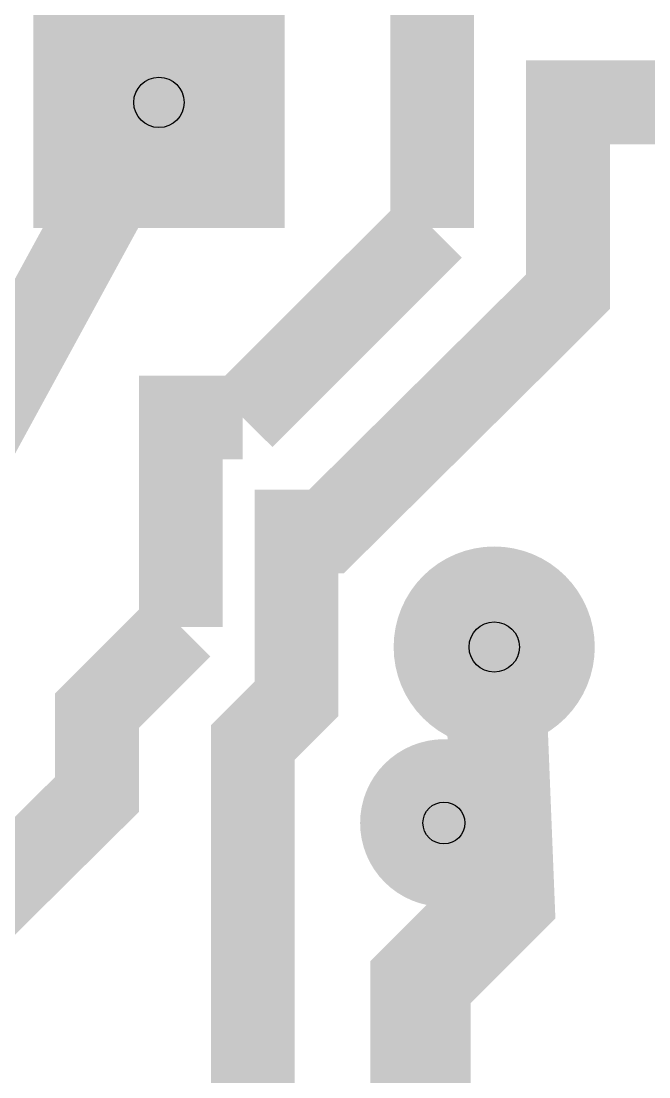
# Model space of a CAD drawing. Extents: x -1.81 to 0.88, y -1.38 to 1.44.
# Drawn here: x -1.457 to -1.083, y -0.748 to -0.118 of the extents above; entities that cross this region are included whole.
import ezdxf

# ---------------------------------------------------------------- set-up
doc = ezdxf.new("R2010")
doc.units = 0
doc.layers.get('0').update_dxf_attribs({"linetype": 'CONTINUOUS'})

# ---------------------------------------------------------------- blocks, each defined once
blk = doc.blocks.new('RPAD')
blk.add_trace([(-0.5, -0.5), (-0.5, 0.5), (0.5, -0.5), (0.5, 0.5)])
blk = doc.blocks.new('EPAD')
at = {"const_width": 0.5}
blk.add_lwpolyline([(-0.25, 0, 1), (0.25, 0, 1)], format="xyb", close=True, dxfattribs=at)

msp = doc.modelspace()

# ---------------------------------------------------------------- linework, layer by layer
for points, const_width in [([(-1.212, -0.242), (-1.212, -0.093)], 0.05), ([(-1.375, -0.167), (-1.525, -0.442)], 0.05), ([(-1.159, -0.308), (-1.131, -0.28), (-1.131, -0.167), (-0.975, -0.167)], 0.05), ([(-1.212, -0.242), (-1.325, -0.355)], 0.05), ([(-1.319, -0.817), (-1.319, -0.617), (-1.319, -0.611), (-1.319, -0.549), (-1.293, -0.523), (-1.293, -0.423), (-1.275, -0.423), (-1.143, -0.292)], 0.05), ([(-1.325, -0.355), (-1.362, -0.355), (-1.362, -0.48)], 0.05), ([(-1.362, -0.48), (-1.412, -0.53), (-1.412, -0.58), (-1.525, -0.692), (-1.625, -0.692), (-1.625, -0.917), (-1.625, -0.992), (-1.625, -1.042), (-1.575, -1.092), (-1.325, -1.092), (-1.275, -1.092), (-1.119, -0.936), (-1.119, -0.817)], 0.05), ([(-1.175, -0.492), (-1.169, -0.642), (-1.219, -0.692), (-1.219, -0.817)], 0.06)]:
    msp.add_lwpolyline(points, dxfattribs=dict(const_width=const_width))
for centre, radius in [((-1.375, -0.167), 0.015), ((-1.175, -0.492), 0.015), ((-1.205, -0.597), 0.0125)]:
    msp.add_circle(centre, radius)

# ---------------------------------------------------------------- block references
for name, p, xscale, yscale in [('RPAD', (-1.375, -0.167), 0.15, 0.15), ('EPAD', (-1.175, -0.492), 0.12, 0.12), ('EPAD', (-1.205, -0.597), 0.1, 0.1)]:
    msp.add_blockref(name, p, dxfattribs=dict(xscale=xscale, yscale=yscale))

doc.saveas('drawing.dxf')
